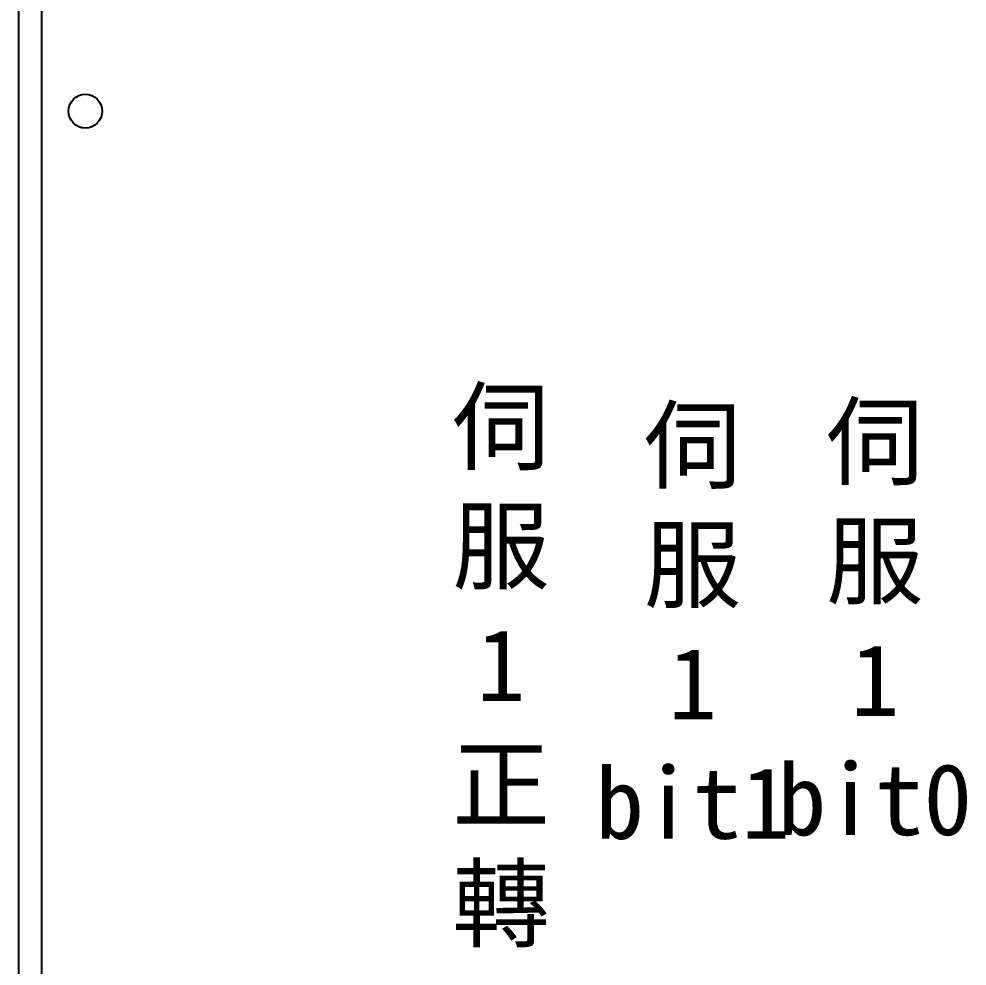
# Model space of a CAD drawing. Extents: x 926 to 1213, y -211 to -7.
# Drawn here: x 925.7 to 977.5, y -160.9 to -109.2 of the extents above; entities that cross this region are included whole.
import ezdxf

# ---------------------------------------------------------------- set-up
doc = ezdxf.new("R2010")
doc.units = 0
doc.layers.add('圖框層', color=7, linetype='CONTINUOUS')
doc.layers.add('標尺寸層', color=3, linetype='CONTINUOUS')
doc.styles.add('CNS', font='romanc.shx', dxfattribs={"bigfont": 'chineset.shx'})

msp = doc.modelspace()

# ---------------------------------------------------------------- linework, layer by layer
at = {"layer": '圖框層', "color": 7}
for p, q in [((925.742, -211.218), (925.742, -7.249)), ((926.992, -209.969), (926.992, -8.499))]:
    msp.add_line(p, q, dxfattribs=at)
at = {"layer": '標尺寸層', "color": 7}
msp.add_circle((929.363, -114.261), 0.92, dxfattribs=at)

# ---------------------------------------------------------------- texts
at = {"layer": '標尺寸層', "color": 7, "char_height": 3.9, "width": 8.6627, "attachment_point": 5, "style": 'CNS'}
for s, insert in [('{\\fDFKai-SB|b0|i0|c136|p65;伺服\\P1\\P正轉}', (952.04, -144.689)), ('{\\fDFKai-SB|b0|i0|c136|p65;伺服\\P1\\Pbit0}', (972.43, -142.073)), ('{\\fDFKai-SB|b0|i0|c136|p65;伺服\\P1\\Pbit1}', (962.488, -142.271))]:
    msp.add_mtext(s, dxfattribs=dict(at, insert=insert))

doc.saveas('drawing.dxf')
